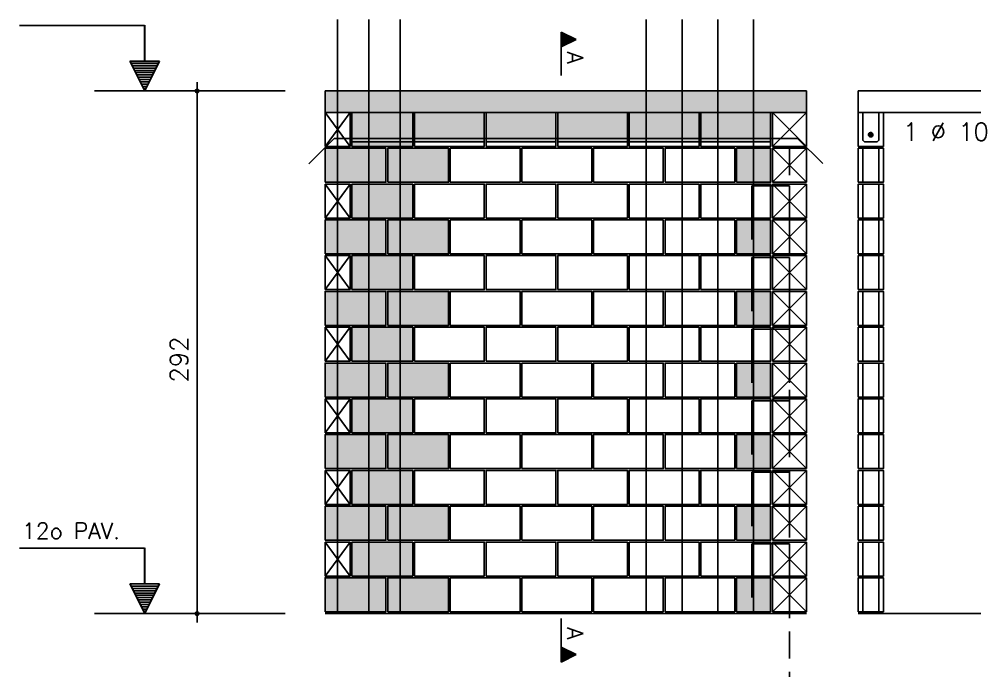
# Model space of a CAD drawing. Extents: x -1 to 122, y -1 to 61.
# Drawn here: x 17.33 to 28.14, y 28.21 to 35.49 of the extents above; entities that cross this region are included whole.
import ezdxf

# ---------------------------------------------------------------- set-up
doc = ezdxf.new("R2010")
doc.units = 0
doc.header["$MEASUREMENT"] = 0
doc.linetypes.add('ESTILO_TQS_0001', pattern=[0.45, 0.3, -0.15])
for name, color, linetype in [('PENA_01', 1, 'CONTINUOUS'), ('PENA_02', 2, 'CONTINUOUS'), ('PENA_03', 3, 'CONTINUOUS'), ('PENA_05', 5, 'CONTINUOUS'), ('PENA_09', 254, 'CONTINUOUS'), ('PENA_11', 252, 'CONTINUOUS'), ('PENA_21', 100, 'CONTINUOUS'), ('PENA_23', 50, 'CONTINUOUS')]:
    doc.layers.add(name, color=color, linetype=linetype)
doc.styles.get("Standard").update_dxf_attribs({"font": 'ROMANS.SHX'})

msp = doc.modelspace()

# ---------------------------------------------------------------- linework, layer by layer
at = {"layer": 'PENA_01', "linetype": 'Continuous'}
for p, q in [((18.17, 34.688), (20.301, 34.688)), ((21.046, 34.118), (21.726, 34.118)), ((21.746, 34.118), (22.526, 34.118)), ((22.546, 34.118), (23.326, 34.118)), ((23.346, 34.118), (24.126, 34.118)), ((24.146, 34.118), (24.926, 34.118)), ((24.946, 34.118), (25.726, 34.118)), ((18.17, 28.848), (20.301, 28.848))]:
    msp.add_line(p, q, dxfattribs=at)
at = {"layer": 'PENA_01', "linetype": 'ESTILO_TQS_0001'}
msp.add_line((25.936, 34.048), (25.936, 26.31), dxfattribs=at)
at = {"layer": 'PENA_02', "linetype": 'Continuous'}
for p, q in [((21.026, 34.448), (20.746, 34.448)), ((20.746, 34.448), (20.746, 34.068)), ((21.026, 34.068), (21.026, 34.448)), ((26.126, 34.448), (25.746, 34.448)), ((25.746, 34.448), (25.746, 34.068)), ((26.126, 34.068), (26.126, 34.448)), ((20.746, 34.068), (21.026, 34.068)), ((25.746, 34.068), (26.126, 34.068)), ((26.126, 34.048), (25.746, 34.048)), ((25.746, 34.048), (25.746, 33.668)), ((26.126, 33.668), (26.126, 34.048)), ((21.026, 33.648), (20.746, 33.648)), ((20.746, 33.648), (20.746, 33.268)), ((21.026, 33.268), (21.026, 33.648)), ((25.746, 33.668), (26.126, 33.668)), ((26.126, 33.648), (25.746, 33.648)), ((25.746, 33.648), (25.746, 33.268)), ((26.126, 33.268), (26.126, 33.648)), ((20.746, 33.268), (21.026, 33.268)), ((25.746, 33.268), (26.126, 33.268)), ((26.126, 33.248), (25.746, 33.248)), ((25.746, 33.248), (25.746, 32.868)), ((26.126, 32.868), (26.126, 33.248)), ((25.746, 32.868), (26.126, 32.868)), ((21.026, 32.848), (20.746, 32.848)), ((20.746, 32.848), (20.746, 32.468)), ((21.026, 32.468), (21.026, 32.848)), ((26.126, 32.848), (25.746, 32.848)), ((25.746, 32.848), (25.746, 32.468)), ((26.126, 32.468), (26.126, 32.848)), ((20.746, 32.468), (21.026, 32.468)), ((25.746, 32.468), (26.126, 32.468)), ((26.126, 32.448), (25.746, 32.448)), ((25.746, 32.448), (25.746, 32.068)), ((26.126, 32.068), (26.126, 32.448)), ((21.026, 32.048), (20.746, 32.048)), ((20.746, 32.048), (20.746, 31.668)), ((21.026, 31.668), (21.026, 32.048)), ((25.746, 32.068), (26.126, 32.068)), ((26.126, 32.048), (25.746, 32.048)), ((25.746, 32.048), (25.746, 31.668)), ((26.126, 31.668), (26.126, 32.048)), ((20.746, 31.668), (21.026, 31.668)), ((25.746, 31.668), (26.126, 31.668)), ((26.126, 31.648), (25.746, 31.648)), ((25.746, 31.648), (25.746, 31.268)), ((26.126, 31.268), (26.126, 31.648)), ((21.026, 31.248), (20.746, 31.248)), ((20.746, 31.248), (20.746, 30.868)), ((21.026, 30.868), (21.026, 31.248)), ((25.746, 31.268), (26.126, 31.268)), ((26.126, 31.248), (25.746, 31.248)), ((25.746, 31.248), (25.746, 30.868)), ((26.126, 30.868), (26.126, 31.248)), ((20.746, 30.868), (21.026, 30.868)), ((25.746, 30.868), (26.126, 30.868)), ((26.126, 30.848), (25.746, 30.848)), ((25.746, 30.848), (25.746, 30.468)), ((26.126, 30.468), (26.126, 30.848)), ((21.026, 30.448), (20.746, 30.448)), ((20.746, 30.448), (20.746, 30.068)), ((21.026, 30.068), (21.026, 30.448)), ((25.746, 30.468), (26.126, 30.468)), ((26.126, 30.448), (25.746, 30.448)), ((25.746, 30.448), (25.746, 30.068)), ((26.126, 30.068), (26.126, 30.448)), ((20.746, 30.068), (21.026, 30.068)), ((25.746, 30.068), (26.126, 30.068)), ((26.126, 30.048), (25.746, 30.048)), ((25.746, 30.048), (25.746, 29.668)), ((26.126, 29.668), (26.126, 30.048)), ((21.026, 29.648), (20.746, 29.648)), ((20.746, 29.648), (20.746, 29.268)), ((21.026, 29.268), (21.026, 29.648)), ((25.746, 29.668), (26.126, 29.668)), ((26.126, 29.648), (25.746, 29.648)), ((25.746, 29.648), (25.746, 29.268)), ((26.126, 29.268), (26.126, 29.648)), ((20.746, 29.268), (21.026, 29.268)), ((25.746, 29.268), (26.126, 29.268)), ((26.126, 29.248), (25.746, 29.248)), ((25.746, 29.248), (25.746, 28.868)), ((26.126, 28.868), (26.126, 29.248)), ((25.746, 28.868), (26.126, 28.868)), ((20.746, 28.848), (26.126, 28.848))]:
    msp.add_line(p, q, dxfattribs=at)
for points in [[(20.748, 34.448), (26.126, 34.448), (26.126, 34.688), (20.748, 34.688), (20.748, 34.448)], [(21.046, 34.068), (21.726, 34.068), (21.726, 34.448), (21.046, 34.448), (21.046, 34.068)], [(21.746, 34.068), (22.526, 34.068), (22.526, 34.448), (21.746, 34.448), (21.746, 34.068)], [(22.546, 34.068), (23.326, 34.068), (23.326, 34.448), (22.546, 34.448), (22.546, 34.068)], [(23.346, 34.068), (24.126, 34.068), (24.126, 34.448), (23.346, 34.448), (23.346, 34.068)], [(24.146, 34.068), (24.926, 34.068), (24.926, 34.448), (24.146, 34.448), (24.146, 34.068)], [(24.946, 34.068), (25.726, 34.068), (25.726, 34.448), (24.946, 34.448), (24.946, 34.068)], [(20.746, 33.668), (21.426, 33.668), (21.426, 34.048), (20.746, 34.048), (20.746, 33.668)], [(21.446, 33.668), (22.126, 33.668), (22.126, 34.048), (21.446, 34.048), (21.446, 33.668)], [(22.146, 33.668), (22.926, 33.668), (22.926, 34.048), (22.146, 34.048), (22.146, 33.668)], [(22.946, 33.668), (23.726, 33.668), (23.726, 34.048), (22.946, 34.048), (22.946, 33.668)], [(23.746, 33.668), (24.526, 33.668), (24.526, 34.048), (23.746, 34.048), (23.746, 33.668)], [(24.546, 33.668), (25.326, 33.668), (25.326, 34.048), (24.546, 34.048), (24.546, 33.668)], [(25.346, 33.668), (25.726, 33.668), (25.726, 34.048), (25.346, 34.048), (25.346, 33.668)], [(21.046, 33.268), (21.726, 33.268), (21.726, 33.648), (21.046, 33.648), (21.046, 33.268)], [(21.746, 33.268), (22.526, 33.268), (22.526, 33.648), (21.746, 33.648), (21.746, 33.268)], [(22.546, 33.268), (23.326, 33.268), (23.326, 33.648), (22.546, 33.648), (22.546, 33.268)], [(23.346, 33.268), (24.126, 33.268), (24.126, 33.648), (23.346, 33.648), (23.346, 33.268)], [(24.146, 33.268), (24.926, 33.268), (24.926, 33.648), (24.146, 33.648), (24.146, 33.268)], [(24.946, 33.268), (25.726, 33.268), (25.726, 33.648), (24.946, 33.648), (24.946, 33.268)], [(20.746, 32.868), (21.426, 32.868), (21.426, 33.248), (20.746, 33.248), (20.746, 32.868)], [(21.446, 32.868), (22.126, 32.868), (22.126, 33.248), (21.446, 33.248), (21.446, 32.868)], [(22.146, 32.868), (22.926, 32.868), (22.926, 33.248), (22.146, 33.248), (22.146, 32.868)], [(22.946, 32.868), (23.726, 32.868), (23.726, 33.248), (22.946, 33.248), (22.946, 32.868)], [(23.746, 32.868), (24.526, 32.868), (24.526, 33.248), (23.746, 33.248), (23.746, 32.868)], [(24.546, 32.868), (25.326, 32.868), (25.326, 33.248), (24.546, 33.248), (24.546, 32.868)], [(25.346, 32.868), (25.726, 32.868), (25.726, 33.248), (25.346, 33.248), (25.346, 32.868)], [(21.046, 32.468), (21.726, 32.468), (21.726, 32.848), (21.046, 32.848), (21.046, 32.468)], [(21.746, 32.468), (22.526, 32.468), (22.526, 32.848), (21.746, 32.848), (21.746, 32.468)], [(22.546, 32.468), (23.326, 32.468), (23.326, 32.848), (22.546, 32.848), (22.546, 32.468)], [(23.346, 32.468), (24.126, 32.468), (24.126, 32.848), (23.346, 32.848), (23.346, 32.468)], [(24.146, 32.468), (24.926, 32.468), (24.926, 32.848), (24.146, 32.848), (24.146, 32.468)], [(24.946, 32.468), (25.726, 32.468), (25.726, 32.848), (24.946, 32.848), (24.946, 32.468)], [(20.746, 32.068), (21.426, 32.068), (21.426, 32.448), (20.746, 32.448), (20.746, 32.068)], [(21.446, 32.068), (22.126, 32.068), (22.126, 32.448), (21.446, 32.448), (21.446, 32.068)], [(22.146, 32.068), (22.926, 32.068), (22.926, 32.448), (22.146, 32.448), (22.146, 32.068)], [(22.946, 32.068), (23.726, 32.068), (23.726, 32.448), (22.946, 32.448), (22.946, 32.068)], [(23.746, 32.068), (24.526, 32.068), (24.526, 32.448), (23.746, 32.448), (23.746, 32.068)], [(24.546, 32.068), (25.326, 32.068), (25.326, 32.448), (24.546, 32.448), (24.546, 32.068)], [(25.346, 32.068), (25.726, 32.068), (25.726, 32.448), (25.346, 32.448), (25.346, 32.068)], [(21.046, 31.668), (21.726, 31.668), (21.726, 32.048), (21.046, 32.048), (21.046, 31.668)], [(21.746, 31.668), (22.526, 31.668), (22.526, 32.048), (21.746, 32.048), (21.746, 31.668)], [(22.546, 31.668), (23.326, 31.668), (23.326, 32.048), (22.546, 32.048), (22.546, 31.668)], [(23.346, 31.668), (24.126, 31.668), (24.126, 32.048), (23.346, 32.048), (23.346, 31.668)], [(24.146, 31.668), (24.926, 31.668), (24.926, 32.048), (24.146, 32.048), (24.146, 31.668)], [(24.946, 31.668), (25.726, 31.668), (25.726, 32.048), (24.946, 32.048), (24.946, 31.668)], [(20.746, 31.268), (21.426, 31.268), (21.426, 31.648), (20.746, 31.648), (20.746, 31.268)], [(21.446, 31.268), (22.126, 31.268), (22.126, 31.648), (21.446, 31.648), (21.446, 31.268)], [(22.146, 31.268), (22.926, 31.268), (22.926, 31.648), (22.146, 31.648), (22.146, 31.268)], [(22.946, 31.268), (23.726, 31.268), (23.726, 31.648), (22.946, 31.648), (22.946, 31.268)], [(23.746, 31.268), (24.526, 31.268), (24.526, 31.648), (23.746, 31.648), (23.746, 31.268)], [(24.546, 31.268), (25.326, 31.268), (25.326, 31.648), (24.546, 31.648), (24.546, 31.268)], [(25.346, 31.268), (25.726, 31.268), (25.726, 31.648), (25.346, 31.648), (25.346, 31.268)], [(21.046, 30.868), (21.726, 30.868), (21.726, 31.248), (21.046, 31.248), (21.046, 30.868)], [(21.746, 30.868), (22.526, 30.868), (22.526, 31.248), (21.746, 31.248), (21.746, 30.868)], [(22.546, 30.868), (23.326, 30.868), (23.326, 31.248), (22.546, 31.248), (22.546, 30.868)], [(23.346, 30.868), (24.126, 30.868), (24.126, 31.248), (23.346, 31.248), (23.346, 30.868)], [(24.146, 30.868), (24.926, 30.868), (24.926, 31.248), (24.146, 31.248), (24.146, 30.868)], [(24.946, 30.868), (25.726, 30.868), (25.726, 31.248), (24.946, 31.248), (24.946, 30.868)], [(20.746, 30.468), (21.426, 30.468), (21.426, 30.848), (20.746, 30.848), (20.746, 30.468)], [(21.446, 30.468), (22.126, 30.468), (22.126, 30.848), (21.446, 30.848), (21.446, 30.468)], [(22.146, 30.468), (22.926, 30.468), (22.926, 30.848), (22.146, 30.848), (22.146, 30.468)], [(22.946, 30.468), (23.726, 30.468), (23.726, 30.848), (22.946, 30.848), (22.946, 30.468)], [(23.746, 30.468), (24.526, 30.468), (24.526, 30.848), (23.746, 30.848), (23.746, 30.468)], [(24.546, 30.468), (25.326, 30.468), (25.326, 30.848), (24.546, 30.848), (24.546, 30.468)], [(25.346, 30.468), (25.726, 30.468), (25.726, 30.848), (25.346, 30.848), (25.346, 30.468)], [(21.046, 30.068), (21.726, 30.068), (21.726, 30.448), (21.046, 30.448), (21.046, 30.068)], [(21.746, 30.068), (22.526, 30.068), (22.526, 30.448), (21.746, 30.448), (21.746, 30.068)], [(22.546, 30.068), (23.326, 30.068), (23.326, 30.448), (22.546, 30.448), (22.546, 30.068)], [(23.346, 30.068), (24.126, 30.068), (24.126, 30.448), (23.346, 30.448), (23.346, 30.068)], [(24.146, 30.068), (24.926, 30.068), (24.926, 30.448), (24.146, 30.448), (24.146, 30.068)], [(24.946, 30.068), (25.726, 30.068), (25.726, 30.448), (24.946, 30.448), (24.946, 30.068)], [(20.746, 29.668), (21.426, 29.668), (21.426, 30.048), (20.746, 30.048), (20.746, 29.668)], [(21.446, 29.668), (22.126, 29.668), (22.126, 30.048), (21.446, 30.048), (21.446, 29.668)], [(22.146, 29.668), (22.926, 29.668), (22.926, 30.048), (22.146, 30.048), (22.146, 29.668)], [(22.946, 29.668), (23.726, 29.668), (23.726, 30.048), (22.946, 30.048), (22.946, 29.668)], [(23.746, 29.668), (24.526, 29.668), (24.526, 30.048), (23.746, 30.048), (23.746, 29.668)], [(24.546, 29.668), (25.326, 29.668), (25.326, 30.048), (24.546, 30.048), (24.546, 29.668)], [(25.346, 29.668), (25.726, 29.668), (25.726, 30.048), (25.346, 30.048), (25.346, 29.668)], [(21.046, 29.268), (21.726, 29.268), (21.726, 29.648), (21.046, 29.648), (21.046, 29.268)], [(21.746, 29.268), (22.526, 29.268), (22.526, 29.648), (21.746, 29.648), (21.746, 29.268)], [(22.546, 29.268), (23.326, 29.268), (23.326, 29.648), (22.546, 29.648), (22.546, 29.268)], [(23.346, 29.268), (24.126, 29.268), (24.126, 29.648), (23.346, 29.648), (23.346, 29.268)], [(24.146, 29.268), (24.926, 29.268), (24.926, 29.648), (24.146, 29.648), (24.146, 29.268)], [(24.946, 29.268), (25.726, 29.268), (25.726, 29.648), (24.946, 29.648), (24.946, 29.268)], [(20.746, 28.868), (21.426, 28.868), (21.426, 29.248), (20.746, 29.248), (20.746, 28.868)], [(21.446, 28.868), (22.126, 28.868), (22.126, 29.248), (21.446, 29.248), (21.446, 28.868)], [(22.146, 28.868), (22.926, 28.868), (22.926, 29.248), (22.146, 29.248), (22.146, 28.868)], [(22.946, 28.868), (23.726, 28.868), (23.726, 29.248), (22.946, 29.248), (22.946, 28.868)], [(23.746, 28.868), (24.526, 28.868), (24.526, 29.248), (23.746, 29.248), (23.746, 28.868)], [(24.546, 28.868), (25.326, 28.868), (25.326, 29.248), (24.546, 29.248), (24.546, 28.868)], [(25.346, 28.868), (25.726, 28.868), (25.726, 29.248), (25.346, 29.248), (25.346, 28.868)]]:
    msp.add_lwpolyline(points, dxfattribs=at)
for centre, radius in [((19.316, 34.688), 0.02), ((19.316, 34.688), 0.01), ((19.316, 28.848), 0.02), ((19.316, 28.848), 0.01)]:
    msp.add_circle(centre, radius, dxfattribs=at)
at = {"layer": 'PENA_03', "linetype": 'Continuous'}
for p, q in [((18.729, 35.42), (17.329, 35.42)), ((18.729, 35.02), (18.729, 35.42)), ((18.73, 35.02), (18.73, 35.422)), ((23.385, 34.86), (23.385, 35.346)), ((23.385, 35.346), (23.551, 35.263)), ((23.386, 35.345), (23.386, 35.181)), ((23.386, 35.345), (23.55, 35.263)), ((23.55, 35.263), (23.386, 35.181)), ((23.551, 35.263), (23.386, 35.18)), ((23.398, 35.34), (23.398, 35.186)), ((23.411, 35.333), (23.411, 35.193)), ((23.423, 35.327), (23.423, 35.199)), ((23.436, 35.32), (23.436, 35.206)), ((23.449, 35.314), (23.449, 35.212)), ((23.462, 35.308), (23.462, 35.218)), ((23.475, 35.301), (23.475, 35.225)), ((23.487, 35.295), (23.487, 35.231)), ((23.5, 35.288), (23.5, 35.237)), ((23.513, 35.282), (23.513, 35.244)), ((23.526, 35.276), (23.526, 35.25)), ((23.538, 35.269), (23.538, 35.257)), ((23.386, 35.18), (23.386, 34.86)), ((18.73, 34.688), (18.564, 35.02)), ((18.564, 35.02), (18.729, 35.02)), ((18.73, 34.691), (18.566, 35.019)), ((18.893, 35.019), (18.566, 35.019)), ((18.883, 34.995), (18.577, 34.995)), ((18.87, 34.969), (18.589, 34.969)), ((18.857, 34.944), (18.602, 34.944)), ((18.896, 35.02), (18.73, 34.688)), ((18.73, 35.02), (18.896, 35.02)), ((18.893, 35.019), (18.73, 34.691)), ((18.845, 34.918), (18.615, 34.918)), ((18.832, 34.893), (18.628, 34.893)), ((18.819, 34.867), (18.64, 34.867)), ((18.806, 34.841), (18.653, 34.841)), ((18.793, 34.816), (18.666, 34.816)), ((18.781, 34.79), (18.679, 34.79)), ((18.768, 34.765), (18.691, 34.765)), ((18.755, 34.739), (18.704, 34.739)), ((18.742, 34.714), (18.717, 34.714)), ((19.316, 28.748), (19.316, 34.788)), ((26.706, 34.688), (26.706, 34.068)), ((26.706, 34.688), (28.076, 34.688)), ((20.746, 34.068), (21.026, 34.448)), ((21.026, 34.068), (20.746, 34.448)), ((25.746, 34.068), (26.126, 34.448)), ((26.126, 34.068), (25.746, 34.448)), ((26.706, 34.448), (28.076, 34.448)), ((25.746, 33.668), (26.126, 34.048)), ((26.126, 33.668), (25.746, 34.048)), ((26.756, 33.668), (26.756, 34.048)), ((26.936, 33.668), (26.936, 34.048)), ((20.746, 33.268), (21.026, 33.648)), ((21.026, 33.268), (20.746, 33.648)), ((25.746, 33.268), (26.126, 33.648)), ((26.126, 33.268), (25.746, 33.648)), ((26.756, 33.268), (26.756, 33.648)), ((26.936, 33.268), (26.936, 33.648)), ((25.746, 32.868), (26.126, 33.248)), ((26.126, 32.868), (25.746, 33.248)), ((26.756, 32.868), (26.756, 33.248)), ((26.936, 32.868), (26.936, 33.248)), ((20.746, 32.468), (21.026, 32.848)), ((21.026, 32.468), (20.746, 32.848)), ((25.746, 32.468), (26.126, 32.848)), ((26.126, 32.468), (25.746, 32.848)), ((26.756, 32.468), (26.756, 32.848)), ((26.936, 32.468), (26.936, 32.848)), ((25.746, 32.068), (26.126, 32.448)), ((26.126, 32.068), (25.746, 32.448)), ((26.756, 32.068), (26.756, 32.448)), ((26.936, 32.068), (26.936, 32.448)), ((20.746, 31.668), (21.026, 32.048)), ((21.026, 31.668), (20.746, 32.048)), ((25.746, 31.668), (26.126, 32.048)), ((26.126, 31.668), (25.746, 32.048)), ((26.756, 31.668), (26.756, 32.048)), ((26.936, 31.668), (26.936, 32.048)), ((25.746, 31.268), (26.126, 31.648)), ((26.126, 31.268), (25.746, 31.648)), ((26.756, 31.268), (26.756, 31.648)), ((26.936, 31.268), (26.936, 31.648)), ((20.746, 30.868), (21.026, 31.248)), ((21.026, 30.868), (20.746, 31.248)), ((25.746, 30.868), (26.126, 31.248)), ((26.126, 30.868), (25.746, 31.248)), ((26.756, 30.868), (26.756, 31.248)), ((26.936, 30.868), (26.936, 31.248)), ((25.746, 30.468), (26.126, 30.848)), ((26.126, 30.468), (25.746, 30.848)), ((26.756, 30.468), (26.756, 30.848)), ((26.936, 30.468), (26.936, 30.848)), ((20.746, 30.068), (21.026, 30.448)), ((21.026, 30.068), (20.746, 30.448)), ((25.746, 30.068), (26.126, 30.448)), ((26.126, 30.068), (25.746, 30.448)), ((26.756, 30.068), (26.756, 30.448)), ((26.936, 30.068), (26.936, 30.448)), ((25.746, 29.668), (26.126, 30.048)), ((26.126, 29.668), (25.746, 30.048)), ((26.756, 29.668), (26.756, 30.048)), ((26.936, 29.668), (26.936, 30.048)), ((20.746, 29.268), (21.026, 29.648)), ((21.026, 29.268), (20.746, 29.648)), ((25.746, 29.268), (26.126, 29.648)), ((26.126, 29.268), (25.746, 29.648)), ((26.756, 29.268), (26.756, 29.648)), ((26.936, 29.268), (26.936, 29.648)), ((18.729, 29.58), (17.329, 29.58)), ((18.729, 29.18), (18.729, 29.58)), ((18.73, 29.18), (18.73, 29.582)), ((25.746, 28.868), (26.126, 29.248)), ((26.126, 28.868), (25.746, 29.248)), ((26.756, 28.868), (26.756, 29.248)), ((26.936, 28.868), (26.936, 29.248)), ((18.73, 28.848), (18.564, 29.18)), ((18.564, 29.18), (18.729, 29.18)), ((18.73, 28.851), (18.566, 29.179)), ((18.893, 29.179), (18.566, 29.179)), ((18.883, 29.155), (18.577, 29.155)), ((18.87, 29.129), (18.589, 29.129)), ((18.857, 29.104), (18.602, 29.104)), ((18.896, 29.18), (18.73, 28.848)), ((18.73, 29.18), (18.896, 29.18)), ((18.893, 29.179), (18.73, 28.851)), ((18.845, 29.078), (18.615, 29.078)), ((18.832, 29.053), (18.628, 29.053)), ((18.819, 29.027), (18.64, 29.027)), ((18.806, 29.001), (18.653, 29.001)), ((18.793, 28.976), (18.666, 28.976)), ((18.781, 28.95), (18.679, 28.95)), ((18.768, 28.925), (18.691, 28.925)), ((18.755, 28.899), (18.704, 28.899)), ((18.742, 28.874), (18.717, 28.874)), ((23.385, 28.793), (23.385, 28.307)), ((23.386, 28.472), (23.386, 28.793)), ((26.706, 28.848), (28.076, 28.848)), ((23.386, 28.308), (23.386, 28.472)), ((23.55, 28.39), (23.386, 28.472)), ((23.551, 28.39), (23.386, 28.472)), ((23.398, 28.313), (23.398, 28.466)), ((23.411, 28.32), (23.411, 28.46)), ((23.423, 28.326), (23.423, 28.454)), ((23.436, 28.332), (23.436, 28.447)), ((23.449, 28.339), (23.449, 28.441)), ((23.385, 28.307), (23.551, 28.39)), ((23.386, 28.308), (23.55, 28.39)), ((23.462, 28.345), (23.462, 28.434)), ((23.475, 28.351), (23.475, 28.428)), ((23.487, 28.358), (23.487, 28.422)), ((23.5, 28.364), (23.5, 28.415)), ((23.513, 28.371), (23.513, 28.409)), ((23.526, 28.377), (23.526, 28.403)), ((23.538, 28.383), (23.538, 28.396))]:
    msp.add_line(p, q, dxfattribs=at)
for points in [[(26.706, 34.068), (26.986, 34.068), (26.986, 34.448)], [(26.936, 34.448), (26.936, 34.138), (26.916, 34.118), (26.776, 34.118), (26.756, 34.138), (26.756, 34.448)], [(26.87, 34.199), (26.868, 34.209), (26.862, 34.218), (26.853, 34.223), (26.843, 34.224), (26.833, 34.221), (26.825, 34.214), (26.821, 34.204), (26.821, 34.194), (26.825, 34.185), (26.833, 34.178), (26.843, 34.174), (26.853, 34.176), (26.862, 34.181), (26.868, 34.189), (26.87, 34.199)], [(26.706, 33.668), (26.986, 33.668), (26.986, 34.048), (26.706, 34.048), (26.706, 33.668)], [(26.706, 33.268), (26.986, 33.268), (26.986, 33.648), (26.706, 33.648), (26.706, 33.268)], [(26.706, 32.868), (26.986, 32.868), (26.986, 33.248), (26.706, 33.248), (26.706, 32.868)], [(26.706, 32.468), (26.986, 32.468), (26.986, 32.848), (26.706, 32.848), (26.706, 32.468)], [(26.706, 32.068), (26.986, 32.068), (26.986, 32.448), (26.706, 32.448), (26.706, 32.068)], [(26.706, 31.668), (26.986, 31.668), (26.986, 32.048), (26.706, 32.048), (26.706, 31.668)], [(26.706, 31.268), (26.986, 31.268), (26.986, 31.648), (26.706, 31.648), (26.706, 31.268)], [(26.706, 30.868), (26.986, 30.868), (26.986, 31.248), (26.706, 31.248), (26.706, 30.868)], [(26.706, 30.468), (26.986, 30.468), (26.986, 30.848), (26.706, 30.848), (26.706, 30.468)], [(26.706, 30.068), (26.986, 30.068), (26.986, 30.448), (26.706, 30.448), (26.706, 30.068)], [(26.706, 29.668), (26.986, 29.668), (26.986, 30.048), (26.706, 30.048), (26.706, 29.668)], [(26.706, 29.268), (26.986, 29.268), (26.986, 29.648), (26.706, 29.648), (26.706, 29.268)], [(26.706, 28.868), (26.986, 28.868), (26.986, 29.248), (26.706, 29.248), (26.706, 28.868)]]:
    msp.add_lwpolyline(points, dxfattribs=at)
msp.add_circle((26.845, 34.199), 0.025, dxfattribs=at)
for points in [[(26.87, 34.199), (26.825, 34.214), (26.821, 34.204)], [(26.87, 34.199), (26.821, 34.204), (26.821, 34.194)], [(26.87, 34.199), (26.821, 34.194), (26.825, 34.185)], [(26.87, 34.199), (26.833, 34.221), (26.822, 34.208)], [(26.87, 34.199), (26.822, 34.208), (26.822, 34.191)], [(26.87, 34.199), (26.822, 34.191), (26.833, 34.178)], [(26.87, 34.199), (26.833, 34.221), (26.825, 34.214)], [(26.87, 34.199), (26.825, 34.185), (26.833, 34.178)], [(26.87, 34.199), (26.85, 34.224), (26.833, 34.221)], [(26.87, 34.199), (26.843, 34.224), (26.833, 34.221)], [(26.87, 34.199), (26.833, 34.178), (26.85, 34.175)], [(26.87, 34.199), (26.833, 34.178), (26.843, 34.174)], [(26.87, 34.199), (26.853, 34.223), (26.843, 34.224)], [(26.87, 34.199), (26.843, 34.174), (26.853, 34.176)], [(26.87, 34.199), (26.864, 34.215), (26.85, 34.224)], [(26.87, 34.199), (26.85, 34.175), (26.864, 34.183)], [(26.87, 34.199), (26.862, 34.218), (26.853, 34.223)], [(26.87, 34.199), (26.853, 34.176), (26.862, 34.181)], [(26.87, 34.199), (26.868, 34.209), (26.862, 34.218)], [(26.87, 34.199), (26.862, 34.181), (26.868, 34.189)], [(26.87, 34.199), (26.864, 34.183), (26.87, 34.199)], [(26.87, 34.199), (26.868, 34.189), (26.87, 34.199)]]:
    msp.add_solid(points, dxfattribs=at)
at = {"layer": 'PENA_05', "linetype": 'Continuous'}
for p, q in [((20.563, 33.875), (20.846, 34.158)), ((20.846, 34.158), (26.025, 34.158)), ((26.025, 34.158), (26.308, 33.876)), ((25.516, 33.027), (25.516, 33.627)), ((25.516, 33.627), (25.936, 33.627)), ((25.936, 33.627), (25.936, 33.027)), ((25.516, 32.227), (25.516, 32.827)), ((25.516, 32.827), (25.936, 32.827)), ((25.936, 32.827), (25.936, 32.227)), ((25.516, 31.427), (25.516, 32.027)), ((25.516, 32.027), (25.936, 32.027)), ((25.936, 32.027), (25.936, 31.427)), ((25.516, 30.626), (25.516, 31.226)), ((25.516, 31.226), (25.936, 31.226)), ((25.936, 31.226), (25.936, 30.626)), ((25.516, 29.827), (25.516, 30.427)), ((25.516, 30.427), (25.936, 30.427)), ((25.936, 30.427), (25.936, 29.827)), ((25.516, 29.027), (25.516, 29.627)), ((25.516, 29.627), (25.936, 29.627)), ((25.936, 29.627), (25.936, 29.027))]:
    msp.add_line(p, q, dxfattribs=at)
for points in [[(20.886, 35.488), (20.886, 28.848)], [(21.236, 35.488), (21.236, 28.848)], [(21.586, 35.488), (21.586, 28.848)], [(24.336, 35.488), (24.336, 28.848)], [(24.736, 35.488), (24.736, 28.848)], [(25.136, 35.488), (25.136, 28.848)], [(25.536, 35.488), (25.536, 28.848)]]:
    msp.add_lwpolyline(points, dxfattribs=at)
at = {"layer": 'PENA_09', "linetype": 'Continuous'}
for points in [[(21.046, 34.118), (21.726, 34.118), (21.726, 34.448), (21.046, 34.448), (21.046, 34.118)], [(21.746, 34.118), (22.526, 34.118), (22.526, 34.448), (21.746, 34.448), (21.746, 34.118)], [(22.546, 34.118), (23.326, 34.118), (23.326, 34.448), (22.546, 34.448), (22.546, 34.118)], [(23.346, 34.118), (24.126, 34.118), (24.126, 34.448), (23.346, 34.448), (23.346, 34.118)], [(24.146, 34.118), (24.926, 34.118), (24.926, 34.448), (24.146, 34.448), (24.146, 34.118)], [(24.946, 34.118), (25.726, 34.118), (25.726, 34.448), (24.946, 34.448), (24.946, 34.118)]]:
    msp.add_lwpolyline(points, dxfattribs=at)
for points in [[(21.046, 34.118), (21.726, 34.118), (21.726, 34.448)], [(21.046, 34.118), (21.726, 34.448), (21.046, 34.448)], [(21.046, 34.118), (21.046, 34.448), (21.046, 34.118)], [(21.746, 34.118), (22.526, 34.118), (22.526, 34.448)], [(21.746, 34.118), (22.526, 34.448), (21.746, 34.448)], [(21.746, 34.118), (21.746, 34.448), (21.746, 34.118)], [(22.546, 34.118), (23.326, 34.118), (23.326, 34.448)], [(22.546, 34.118), (23.326, 34.448), (22.546, 34.448)], [(22.546, 34.118), (22.546, 34.448), (22.546, 34.118)], [(23.346, 34.118), (24.126, 34.118), (24.126, 34.448)], [(23.346, 34.118), (24.126, 34.448), (23.346, 34.448)], [(23.346, 34.118), (23.346, 34.448), (23.346, 34.118)], [(24.146, 34.118), (24.926, 34.118), (24.926, 34.448)], [(24.146, 34.118), (24.926, 34.448), (24.146, 34.448)], [(24.146, 34.118), (24.146, 34.448), (24.146, 34.118)], [(24.946, 34.118), (25.726, 34.118), (25.726, 34.448)], [(24.946, 34.118), (25.726, 34.448), (24.946, 34.448)], [(24.946, 34.118), (24.946, 34.448), (24.946, 34.118)]]:
    msp.add_solid(points, dxfattribs=at)
at = {"layer": 'PENA_11', "linetype": 'Continuous'}
for points in [[(20.748, 34.448), (26.126, 34.448), (26.126, 34.688)], [(20.748, 34.448), (26.126, 34.688), (20.748, 34.688)], [(20.748, 34.448), (20.748, 34.688), (20.748, 34.448)]]:
    msp.add_solid(points, dxfattribs=at)
at = {"layer": 'PENA_21', "linetype": 'Continuous'}
for points in [[(21.046, 34.068), (21.726, 34.068), (21.726, 34.118), (21.046, 34.118), (21.046, 34.068)], [(20.746, 33.668), (21.426, 33.668), (21.426, 34.048), (20.746, 34.048), (20.746, 33.668)], [(21.446, 33.668), (22.126, 33.668), (22.126, 34.048), (21.446, 34.048), (21.446, 33.668)], [(21.046, 33.268), (21.726, 33.268), (21.726, 33.648), (21.046, 33.648), (21.046, 33.268)], [(20.746, 32.868), (21.426, 32.868), (21.426, 33.248), (20.746, 33.248), (20.746, 32.868)], [(21.446, 32.868), (22.126, 32.868), (22.126, 33.248), (21.446, 33.248), (21.446, 32.868)], [(21.046, 32.468), (21.726, 32.468), (21.726, 32.848), (21.046, 32.848), (21.046, 32.468)], [(20.746, 32.068), (21.426, 32.068), (21.426, 32.448), (20.746, 32.448), (20.746, 32.068)], [(21.446, 32.068), (22.126, 32.068), (22.126, 32.448), (21.446, 32.448), (21.446, 32.068)], [(21.046, 31.668), (21.726, 31.668), (21.726, 32.048), (21.046, 32.048), (21.046, 31.668)], [(20.746, 31.268), (21.426, 31.268), (21.426, 31.648), (20.746, 31.648), (20.746, 31.268)], [(21.446, 31.268), (22.126, 31.268), (22.126, 31.648), (21.446, 31.648), (21.446, 31.268)], [(21.046, 30.868), (21.726, 30.868), (21.726, 31.248), (21.046, 31.248), (21.046, 30.868)], [(20.746, 30.468), (21.426, 30.468), (21.426, 30.848), (20.746, 30.848), (20.746, 30.468)], [(21.446, 30.468), (22.126, 30.468), (22.126, 30.848), (21.446, 30.848), (21.446, 30.468)], [(21.046, 30.068), (21.726, 30.068), (21.726, 30.448), (21.046, 30.448), (21.046, 30.068)], [(20.746, 29.668), (21.426, 29.668), (21.426, 30.048), (20.746, 30.048), (20.746, 29.668)], [(21.446, 29.668), (22.126, 29.668), (22.126, 30.048), (21.446, 30.048), (21.446, 29.668)], [(21.046, 29.268), (21.726, 29.268), (21.726, 29.648), (21.046, 29.648), (21.046, 29.268)], [(20.746, 28.868), (21.426, 28.868), (21.426, 29.248), (20.746, 29.248), (20.746, 28.868)], [(21.446, 28.868), (22.126, 28.868), (22.126, 29.248), (21.446, 29.248), (21.446, 28.868)]]:
    msp.add_lwpolyline(points, dxfattribs=at)
for points in [[(21.046, 34.068), (21.726, 34.068), (21.726, 34.118)], [(21.046, 34.068), (21.726, 34.118), (21.046, 34.118)], [(21.046, 34.068), (21.046, 34.118), (21.046, 34.068)], [(20.746, 33.668), (21.426, 33.668), (21.426, 34.048)], [(20.746, 33.668), (21.426, 34.048), (20.746, 34.048)], [(20.746, 33.668), (20.746, 34.048), (20.746, 33.668)], [(21.446, 33.668), (22.126, 33.668), (22.126, 34.048)], [(21.446, 33.668), (22.126, 34.048), (21.446, 34.048)], [(21.446, 33.668), (21.446, 34.048), (21.446, 33.668)], [(21.046, 33.268), (21.726, 33.268), (21.726, 33.648)], [(21.046, 33.268), (21.726, 33.648), (21.046, 33.648)], [(21.046, 33.268), (21.046, 33.648), (21.046, 33.268)], [(20.746, 32.868), (21.426, 32.868), (21.426, 33.248)], [(20.746, 32.868), (21.426, 33.248), (20.746, 33.248)], [(20.746, 32.868), (20.746, 33.248), (20.746, 32.868)], [(21.446, 32.868), (22.126, 32.868), (22.126, 33.248)], [(21.446, 32.868), (22.126, 33.248), (21.446, 33.248)], [(21.446, 32.868), (21.446, 33.248), (21.446, 32.868)], [(21.046, 32.468), (21.726, 32.468), (21.726, 32.848)], [(21.046, 32.468), (21.726, 32.848), (21.046, 32.848)], [(21.046, 32.468), (21.046, 32.848), (21.046, 32.468)], [(20.746, 32.068), (21.426, 32.068), (21.426, 32.448)], [(20.746, 32.068), (21.426, 32.448), (20.746, 32.448)], [(20.746, 32.068), (20.746, 32.448), (20.746, 32.068)], [(21.446, 32.068), (22.126, 32.068), (22.126, 32.448)], [(21.446, 32.068), (22.126, 32.448), (21.446, 32.448)], [(21.446, 32.068), (21.446, 32.448), (21.446, 32.068)], [(21.046, 31.668), (21.726, 31.668), (21.726, 32.048)], [(21.046, 31.668), (21.726, 32.048), (21.046, 32.048)], [(21.046, 31.668), (21.046, 32.048), (21.046, 31.668)], [(20.746, 31.268), (21.426, 31.268), (21.426, 31.648)], [(20.746, 31.268), (21.426, 31.648), (20.746, 31.648)], [(20.746, 31.268), (20.746, 31.648), (20.746, 31.268)], [(21.446, 31.268), (22.126, 31.268), (22.126, 31.648)], [(21.446, 31.268), (22.126, 31.648), (21.446, 31.648)], [(21.446, 31.268), (21.446, 31.648), (21.446, 31.268)], [(21.046, 30.868), (21.726, 30.868), (21.726, 31.248)], [(21.046, 30.868), (21.726, 31.248), (21.046, 31.248)], [(21.046, 30.868), (21.046, 31.248), (21.046, 30.868)], [(20.746, 30.468), (21.426, 30.468), (21.426, 30.848)], [(20.746, 30.468), (21.426, 30.848), (20.746, 30.848)], [(20.746, 30.468), (20.746, 30.848), (20.746, 30.468)], [(21.446, 30.468), (22.126, 30.468), (22.126, 30.848)], [(21.446, 30.468), (22.126, 30.848), (21.446, 30.848)], [(21.446, 30.468), (21.446, 30.848), (21.446, 30.468)], [(21.046, 30.068), (21.726, 30.068), (21.726, 30.448)], [(21.046, 30.068), (21.726, 30.448), (21.046, 30.448)], [(21.046, 30.068), (21.046, 30.448), (21.046, 30.068)], [(20.746, 29.668), (21.426, 29.668), (21.426, 30.048)], [(20.746, 29.668), (21.426, 30.048), (20.746, 30.048)], [(20.746, 29.668), (20.746, 30.048), (20.746, 29.668)], [(21.446, 29.668), (22.126, 29.668), (22.126, 30.048)], [(21.446, 29.668), (22.126, 30.048), (21.446, 30.048)], [(21.446, 29.668), (21.446, 30.048), (21.446, 29.668)], [(21.046, 29.268), (21.726, 29.268), (21.726, 29.648)], [(21.046, 29.268), (21.726, 29.648), (21.046, 29.648)], [(21.046, 29.268), (21.046, 29.648), (21.046, 29.268)], [(20.746, 28.868), (21.426, 28.868), (21.426, 29.248)], [(20.746, 28.868), (21.426, 29.248), (20.746, 29.248)], [(20.746, 28.868), (20.746, 29.248), (20.746, 28.868)], [(21.446, 28.868), (22.126, 28.868), (22.126, 29.248)], [(21.446, 28.868), (22.126, 29.248), (21.446, 29.248)], [(21.446, 28.868), (21.446, 29.248), (21.446, 28.868)]]:
    msp.add_solid(points, dxfattribs=at)
at = {"layer": 'PENA_23', "linetype": 'Continuous'}
for points in [[(25.346, 33.668), (25.726, 33.668), (25.726, 34.048), (25.346, 34.048), (25.346, 33.668)], [(25.346, 32.868), (25.726, 32.868), (25.726, 33.248), (25.346, 33.248), (25.346, 32.868)], [(25.346, 32.068), (25.726, 32.068), (25.726, 32.448), (25.346, 32.448), (25.346, 32.068)], [(25.346, 31.268), (25.726, 31.268), (25.726, 31.648), (25.346, 31.648), (25.346, 31.268)], [(25.346, 30.468), (25.726, 30.468), (25.726, 30.848), (25.346, 30.848), (25.346, 30.468)], [(25.346, 29.668), (25.726, 29.668), (25.726, 30.048), (25.346, 30.048), (25.346, 29.668)], [(25.346, 28.868), (25.726, 28.868), (25.726, 29.248), (25.346, 29.248), (25.346, 28.868)]]:
    msp.add_lwpolyline(points, dxfattribs=at)
for points in [[(25.346, 33.668), (25.726, 33.668), (25.726, 34.048)], [(25.346, 33.668), (25.726, 34.048), (25.346, 34.048)], [(25.346, 33.668), (25.346, 34.048), (25.346, 33.668)], [(25.346, 32.868), (25.726, 32.868), (25.726, 33.248)], [(25.346, 32.868), (25.726, 33.248), (25.346, 33.248)], [(25.346, 32.868), (25.346, 33.248), (25.346, 32.868)], [(25.346, 32.068), (25.726, 32.068), (25.726, 32.448)], [(25.346, 32.068), (25.726, 32.448), (25.346, 32.448)], [(25.346, 32.068), (25.346, 32.448), (25.346, 32.068)], [(25.346, 31.268), (25.726, 31.268), (25.726, 31.648)], [(25.346, 31.268), (25.726, 31.648), (25.346, 31.648)], [(25.346, 31.268), (25.346, 31.648), (25.346, 31.268)], [(25.346, 30.468), (25.726, 30.468), (25.726, 30.848)], [(25.346, 30.468), (25.726, 30.848), (25.346, 30.848)], [(25.346, 30.468), (25.346, 30.848), (25.346, 30.468)], [(25.346, 29.668), (25.726, 29.668), (25.726, 30.048)], [(25.346, 29.668), (25.726, 30.048), (25.346, 30.048)], [(25.346, 29.668), (25.346, 30.048), (25.346, 29.668)], [(25.346, 28.868), (25.726, 28.868), (25.726, 29.248)], [(25.346, 28.868), (25.726, 29.248), (25.346, 29.248)], [(25.346, 28.868), (25.346, 29.248), (25.346, 28.868)]]:
    msp.add_solid(points, dxfattribs=at)

# ---------------------------------------------------------------- texts
at = {"layer": 'PENA_03', "linetype": 'Continuous'}
for s, height, rotation, p in [('A', 0.18, 270, (23.452, 35.128)), ('292', 0.2, 90, (19.214, 31.43)), ('A', 0.18, 270, (23.452, 28.697))]:
    msp.add_text(s, height=height, rotation=rotation, dxfattribs=at).set_placement(p)
for s, height, p in [('1 %%c 10', 0.2, (27.206, 34.132)), ('12o PAV.', 0.18, (17.359, 29.682))]:
    msp.add_text(s, height=height, dxfattribs=at).set_placement(p)

doc.saveas('drawing.dxf')
